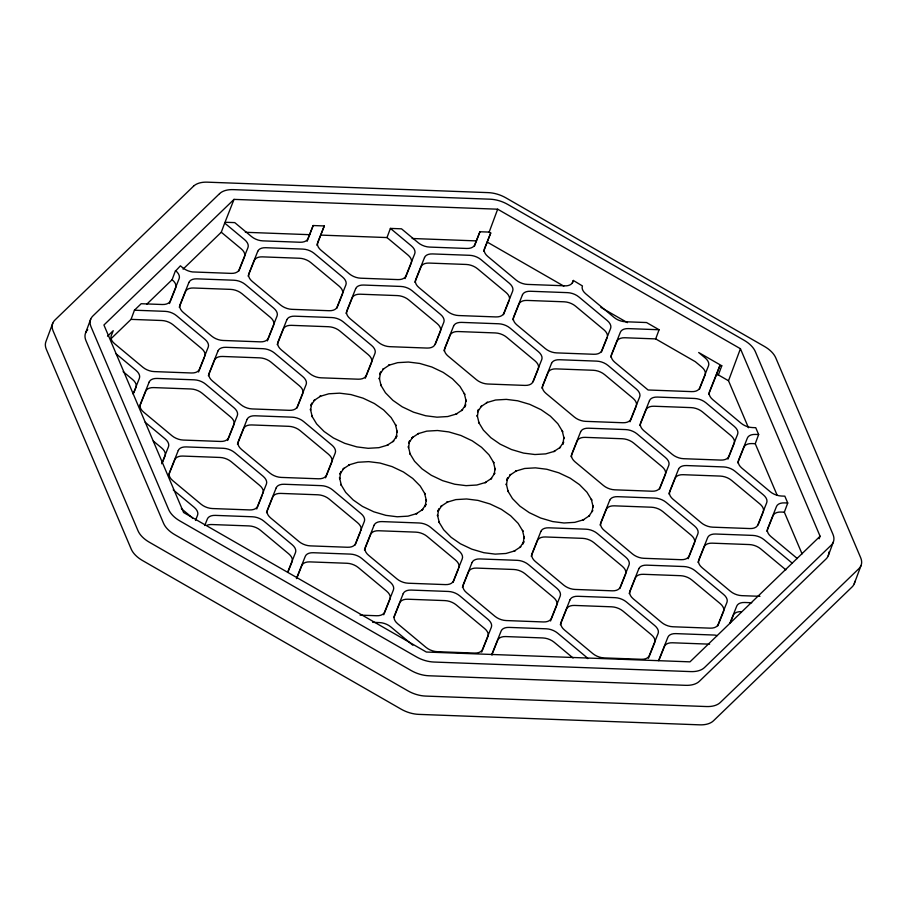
<?xml version="1.0" encoding="UTF-8"?>
<svg xmlns="http://www.w3.org/2000/svg" width="907" height="907" viewBox="0 0 907 907"><rect width="100%" height="100%" fill="white"/><g stroke="black" fill="none" stroke-linecap="round" stroke-linejoin="round"><path stroke-width="1.36" d="M494.145 474.338L495.086 468.477L495.256 469.701L493.385 461.946L493.918 462.921L489.054 454.895L481.56 447.31L472.264 440.847L460.926 435.485L448.852 431.925L437.503 430.508L426.743 431.142L417.594 433.829L418.626 433.444L411.869 437.911L412.798 437.095L408.762 443.024L409.647 440.655L408.513 447.673L408.343 446.448L410.213 454.203L409.681 453.228L414.544 461.255L422.027 468.851L431.324 475.302L442.673 480.676L454.736 484.236L466.096 485.653L476.855 485.018L485.993 482.331L484.973 482.717L491.719 478.25L490.8 479.055L494.837 473.137L494.202 474.248M52.765 323.209L45.951 341.52A24.206 14.297 20.4 0 0 46.336 349.308L131.209 549.086A24.206 14.297 20.4 0 0 142.467 560.503L401.121 709.161A24.206 14.297 20.4 0 0 418.819 714.376L699.728 724.84A24.206 14.297 20.4 0 0 713.48 720.793L852.104 586.931A24.206 14.297 20.4 0 0 854.813 581.353M85.598 332.892L90.7 319.162M110.847 338.878L131.05 319.366L134.451 310.205L141.175 303.72L162.308 304.514A12.108 7.143 20.4 0 0 170.255 300.909L179.121 278.698A12.108 7.143 20.4 0 0 175.765 270.796L180.414 265.83L182.749 267.758A12.108 7.143 20.4 0 0 192.454 271.941L231.149 273.381A12.108 7.143 20.4 0 0 239.097 269.787L247.962 247.566A12.108 7.143 20.4 0 0 244.595 239.663L224.687 223.077L234.029 199.381L497.671 209.2L740.429 348.719L820.087 536.218L819.134 538.781M146.855 304.106L172.092 279.73L175.505 270.569M183.055 269.152L221.285 232.226L224.687 223.077M307.144 241.251L313.164 225.537L324.287 225.945L316.849 245.219M405.066 278.619L411.325 262.939A12.108 7.143 20.4 0 0 407.957 255.026L386.994 237.566L390.395 228.405L401.518 228.825L418.252 242.759A12.108 7.143 20.4 0 0 429.555 247.078L466.754 248.461A12.108 7.143 20.4 0 0 474.701 244.867L479.939 231.75L489.168 232.09L490.721 232.986L483.68 251.25M474.44 246.148L479.939 231.75M489.168 232.09L497.671 209.2M572.351 283.075L573.326 280.456L582.419 285.943A12.108 7.143 20.4 0 0 585.775 293.845L614.107 317.45A12.108 7.143 20.4 0 0 625.411 321.758L646.555 322.541L659.083 329.751L655.682 338.901L624.923 337.755A12.108 7.143 20.4 0 0 616.975 341.349L610.717 357.029M716.428 374.863L719.829 365.702L721.779 365.782L718.367 374.931L716.428 374.863L708.639 394.398M748.456 427.719L728.514 380.759L740.429 348.719M777.072 495.052L755.248 443.693L758.649 434.544L755.746 427.696L752.436 427.571A12.108 7.143 20.4 0 1 741.132 423.263L712.8 399.658A12.108 7.143 20.4 0 1 709.444 391.756L719.829 365.702M802.071 553.905L784.34 512.172L787.741 503.011L784.838 496.163L781.528 496.038A12.108 7.143 20.4 0 1 770.224 491.73L741.892 468.137A12.108 7.143 20.4 0 1 738.536 460.223L747.391 438.013A12.108 7.143 20.4 0 1 755.35 434.419L758.649 434.544M828.216 555.798L833.318 542.069M854.235 583.791L861.049 565.48M133.125 393.978L139.372 378.298A12.108 7.143 20.4 0 0 136.016 370.396L116.017 353.73M133.885 392.686L135.971 387.459A12.108 7.143 20.4 0 0 132.615 379.545L123.137 371.655M169.462 303.539L175.72 287.859A12.108 7.143 20.4 0 0 172.364 279.946L172.092 279.73M139.508 406.869L145.766 391.189A12.108 7.143 20.4 0 1 153.714 387.595L190.901 388.978A12.108 7.143 20.4 0 1 202.216 393.298L230.537 416.891A12.108 7.143 20.4 0 1 233.904 424.793L227.646 440.473M179.257 307.269L185.516 291.589A12.108 7.143 20.4 0 1 193.463 287.995L230.65 289.378A12.108 7.143 20.4 0 1 241.965 293.687L270.286 317.291A12.108 7.143 20.4 0 1 273.642 325.194L267.395 340.873M161.684 463.76L168.464 446.777A12.108 7.143 20.4 0 0 165.108 438.863L145.177 422.265M162.455 462.457L165.063 455.926A12.108 7.143 20.4 0 0 161.707 448.024L153.306 441.029M198.554 372.006L204.29 357.63M238.824 271.102L244.55 256.726A12.108 7.143 20.4 0 0 241.194 248.824L221.285 232.226M168.6 475.347L174.858 459.668A12.108 7.143 20.4 0 1 182.806 456.062L219.993 457.457A12.108 7.143 20.4 0 1 231.308 461.765L259.629 485.358A12.108 7.143 20.4 0 1 262.996 493.272M208.349 375.736L214.608 360.056A12.108 7.143 20.4 0 1 222.555 356.462L259.742 357.857A12.108 7.143 20.4 0 1 271.046 362.165L299.378 385.758A12.108 7.143 20.4 0 1 302.734 393.672L296.997 408.037M248.087 276.136L254.345 260.456A12.108 7.143 20.4 0 1 262.293 256.862L299.491 258.246A12.108 7.143 20.4 0 1 310.795 262.565L339.127 286.159A12.108 7.143 20.4 0 1 342.483 294.061L336.746 308.437M195.481 520.459L197.556 515.244A12.108 7.143 20.4 0 0 194.2 507.342L173.214 489.859M313.164 225.537L307.938 238.654A12.108 7.143 20.4 0 1 299.979 242.248L262.792 240.865A12.108 7.143 20.4 0 1 251.488 236.557L234.754 222.612L225.526 222.272M204.744 525.516L207.352 518.985A12.108 7.143 20.4 0 1 215.299 515.38L252.497 516.775A12.108 7.143 20.4 0 1 263.801 521.083L292.133 544.676A12.108 7.143 20.4 0 1 295.489 552.59L287.666 572.192M324.287 225.945L317.722 242.384A12.108 7.143 20.4 0 0 321.089 250.298L349.41 273.891A12.108 7.143 20.4 0 0 360.725 278.2L397.912 279.594A12.108 7.143 20.4 0 0 405.86 276L414.726 253.779A12.108 7.143 20.4 0 0 411.37 245.876L390.395 228.405M237.441 444.215L243.7 428.535A12.108 7.143 20.4 0 1 251.647 424.941L288.834 426.324A12.108 7.143 20.4 0 1 300.138 430.632L328.47 454.237A12.108 7.143 20.4 0 1 331.826 462.139L325.568 477.819M277.179 344.615L283.438 328.935A12.108 7.143 20.4 0 1 291.385 325.341L328.583 326.724A12.108 7.143 20.4 0 1 339.887 331.032L368.219 354.637A12.108 7.143 20.4 0 1 371.575 362.539L365.317 378.219M256.738 508.952L262.474 494.576M266.533 512.682L272.78 497.002A12.108 7.143 20.4 0 1 280.739 493.408L317.926 494.791A12.108 7.143 20.4 0 1 329.23 499.111L357.562 522.704A12.108 7.143 20.4 0 1 360.918 530.606M346.02 313.482L352.279 297.802A12.108 7.143 20.4 0 1 360.226 294.208L397.413 295.591A12.108 7.143 20.4 0 1 408.728 299.9L437.049 323.504A12.108 7.143 20.4 0 1 440.417 331.406L435.201 344.479M287.916 572.192L292.088 561.739A12.108 7.143 20.4 0 0 288.721 553.837L260.4 530.232A12.108 7.143 20.4 0 0 249.085 525.924L211.898 524.541A12.108 7.143 20.4 0 0 206.785 525.391M296.419 578.53L305.285 556.32A12.108 7.143 20.4 0 1 313.232 552.726L350.419 554.109A12.108 7.143 20.4 0 1 361.734 558.429L390.055 582.022A12.108 7.143 20.4 0 1 393.411 589.924L384.557 612.146A12.108 7.143 20.4 0 1 376.609 615.74L360.079 615.116M296.657 578.541L301.872 565.48A12.108 7.143 20.4 0 1 309.82 561.887L347.018 563.27A12.108 7.143 20.4 0 1 358.322 567.578L386.654 591.171A12.108 7.143 20.4 0 1 390.01 599.085L383.752 614.765M414.862 282.349L421.109 266.669A12.108 7.143 20.4 0 1 429.068 263.075L466.255 264.459A12.108 7.143 20.4 0 1 477.558 268.778L505.891 292.371A12.108 7.143 20.4 0 1 509.553 298.414M355.181 544.982L360.396 531.921M490.721 232.986L484.497 248.597A12.108 7.143 20.4 0 0 487.853 256.511L516.174 280.104A12.108 7.143 20.4 0 0 527.489 284.413L566.172 285.852A12.108 7.143 20.4 0 0 572.6 282.281L573.326 280.456M364.455 550.027L370.714 534.348A12.108 7.143 20.4 0 1 378.661 530.754L415.86 532.137A12.108 7.143 20.4 0 1 427.163 536.445L455.495 560.05A12.108 7.143 20.4 0 1 458.851 567.952M443.954 350.816L450.201 335.137A12.108 7.143 20.4 0 1 458.16 331.543L495.347 332.937A12.108 7.143 20.4 0 1 506.65 337.245L534.983 360.839A12.108 7.143 20.4 0 1 538.339 368.752L533.123 381.813M503.51 314.65L509.246 300.274M394.069 617.191L399.806 602.815A12.108 7.143 20.4 0 1 407.753 599.221L444.952 600.604A12.108 7.143 20.4 0 1 456.255 604.924L484.587 628.517A12.108 7.143 20.4 0 1 487.943 636.419L481.685 652.099M512.784 319.695L519.042 304.015A12.108 7.143 20.4 0 1 526.99 300.421L564.188 301.804A12.108 7.143 20.4 0 1 575.492 306.113L603.824 329.717A12.108 7.143 20.4 0 1 607.475 335.749M453.115 582.328L458.33 569.256M462.389 587.362L468.647 571.682A12.108 7.143 20.4 0 1 476.594 568.088L513.781 569.483A12.108 7.143 20.4 0 1 525.096 573.791L553.417 597.384A12.108 7.143 20.4 0 1 556.773 605.298L550.526 620.978M541.876 388.162L548.134 372.482A12.108 7.143 20.4 0 1 556.082 368.888L593.28 370.271A12.108 7.143 20.4 0 1 604.584 374.591L632.916 398.184A12.108 7.143 20.4 0 1 636.272 406.087L630.014 421.766M601.443 351.995L607.18 337.619M492.002 654.537L497.739 640.161A12.108 7.143 20.4 0 1 505.687 636.567L542.874 637.95A12.108 7.143 20.4 0 1 554.177 642.258L573.065 657.994M531.219 556.24L537.477 540.561A12.108 7.143 20.4 0 1 545.424 536.967L582.623 538.35A12.108 7.143 20.4 0 1 593.926 542.658L622.259 566.263A12.108 7.143 20.4 0 1 625.615 574.165L619.878 588.541M570.968 456.64L577.226 440.961A12.108 7.143 20.4 0 1 585.174 437.355L622.372 438.75A12.108 7.143 20.4 0 1 633.676 443.058L662.008 466.652A12.108 7.143 20.4 0 1 665.364 474.565L659.627 488.941M560.311 624.708L566.569 609.028A12.108 7.143 20.4 0 1 574.516 605.434L611.715 606.817A12.108 7.143 20.4 0 1 623.018 611.125L651.351 634.73A12.108 7.143 20.4 0 1 654.707 642.632L648.448 658.312M600.06 525.108L606.318 509.428A12.108 7.143 20.4 0 1 614.266 505.834L651.453 507.217A12.108 7.143 20.4 0 1 662.768 511.525L691.089 535.13A12.108 7.143 20.4 0 1 694.456 543.032L688.198 558.712M639.809 425.508L646.067 409.828A12.108 7.143 20.4 0 1 654.015 406.234L691.202 407.617A12.108 7.143 20.4 0 1 702.517 411.925L730.838 435.53A12.108 7.143 20.4 0 1 734.194 443.432L727.947 459.112M699.376 389.33L705.102 374.965A12.108 7.143 20.4 0 0 701.746 367.052L695.272 361.655L655.682 338.901M629.152 593.575L635.41 577.895A12.108 7.143 20.4 0 1 643.358 574.301L680.545 575.684A12.108 7.143 20.4 0 1 691.86 580.004L720.181 603.597A12.108 7.143 20.4 0 1 723.548 611.511L717.811 625.875M668.901 493.975L675.159 478.295A12.108 7.143 20.4 0 1 683.107 474.701L720.294 476.084A12.108 7.143 20.4 0 1 731.598 480.404L759.93 503.997A12.108 7.143 20.4 0 1 763.286 511.899L758.071 524.972M659.038 659.434L667.903 637.213A12.108 7.143 20.4 0 1 675.851 633.619L714.546 635.059A12.108 7.143 20.4 0 1 717.165 635.603M658.765 660.738L664.502 646.374A12.108 7.143 20.4 0 1 672.45 642.78L709.637 644.163M697.993 562.453L704.251 546.774A12.108 7.143 20.4 0 1 712.199 543.168L749.386 544.563A12.108 7.143 20.4 0 1 760.69 548.871L785.87 569.845M737.731 462.842L743.989 447.162A12.108 7.143 20.4 0 1 751.937 443.568L755.248 443.693M729.965 623.075L736.745 606.091A12.108 7.143 20.4 0 1 744.692 602.486L751.733 602.758M730.214 623.075L733.332 615.241A12.108 7.143 20.4 0 1 741.291 611.647M766.823 531.321L773.081 515.641A12.108 7.143 20.4 0 1 781.029 512.047L784.34 512.172M234.029 199.381L103.931 325.012L183.599 512.512L426.347 652.031L689.989 661.849L820.087 536.218M107.525 336.214L113.239 330.692L111.21 335.783A12.108 7.143 20.4 0 0 114.577 343.685L142.898 367.278A12.108 7.143 20.4 0 0 154.213 371.598L191.4 372.981A12.108 7.143 20.4 0 0 199.347 369.387L208.213 347.177A12.108 7.143 20.4 0 0 204.857 339.263L176.525 315.67A12.108 7.143 20.4 0 0 165.221 311.35L134.451 310.205M245.355 232.283L309.763 234.686M320.885 235.106L386.994 237.566M412.118 238.496L476.526 240.899M659.083 329.751L628.324 328.606A12.108 7.143 20.4 0 0 620.377 332.2L611.511 354.41A12.108 7.143 20.4 0 0 614.867 362.324L648.086 389.987L691.701 391.62A12.108 7.143 20.4 0 0 699.648 388.015L708.514 365.804A12.108 7.143 20.4 0 0 705.147 357.902L698.673 352.506L721.779 365.782M131.05 319.366L161.82 320.511A12.108 7.143 20.4 0 1 173.124 324.819L201.456 348.424A12.108 7.143 20.4 0 1 204.812 356.326M787.741 503.011L784.442 502.886A12.108 7.143 20.4 0 0 776.483 506.48L767.628 528.702A12.108 7.143 20.4 0 0 770.984 536.604L797.298 558.531M759.964 596.318L741.779 595.65A12.108 7.143 20.4 0 1 730.475 591.33L702.143 567.737A12.108 7.143 20.4 0 1 698.787 559.823L707.653 537.613A12.108 7.143 20.4 0 1 715.6 534.019L752.787 535.402A12.108 7.143 20.4 0 1 764.102 539.722L792.423 563.315M372.63 622.327L379.511 622.587A12.108 7.143 20.4 0 1 390.826 626.896L412.855 645.251M487.32 242.135L563.848 286.124M600.853 307.394L627.44 322.665M718.367 374.931L728.514 380.759M181.355 508.623L190.799 516.491A12.108 7.143 20.4 0 1 192.715 518.441M491.968 655.081A12.108 7.143 20.4 0 1 492.274 653.221L501.14 631A12.108 7.143 20.4 0 1 509.088 627.406L546.275 628.8A12.108 7.143 20.4 0 1 557.59 633.109L585.911 656.702A12.108 7.143 20.4 0 1 587.838 658.652M87.741 329.751A24.206 14.297 20.4 0 0 85.972 340.681L163.543 523.26A24.206 14.297 20.4 0 0 174.813 534.688L411.2 670.556A24.206 14.297 20.4 0 0 428.898 675.772L685.624 685.329A24.206 14.297 20.4 0 0 699.388 681.282L826.073 558.95A24.206 14.297 20.4 0 0 828.817 552.068M311.713 403.309L310.579 410.338L310.409 409.114L312.28 416.869L311.759 415.882L316.622 423.909L324.105 431.505L333.402 437.968L344.739 443.33L356.814 446.89L368.163 448.307L378.933 447.673L388.071 444.986L387.04 445.371L393.797 440.904L392.867 441.709L396.903 435.791L396.03 438.16L397.153 431.131L397.323 432.367L395.452 424.601L395.985 425.587L391.121 417.56L383.638 409.964L374.342 403.513L362.993 398.139L350.93 394.579L339.581 393.162L328.81 393.797L319.672 396.484L320.693 396.098L313.947 400.565L314.865 399.76L310.829 405.678L311.713 403.309M340.805 471.776L339.672 478.805L339.501 477.581L341.372 485.336L340.839 484.361L345.703 492.388L353.197 499.972L362.494 506.435L373.831 511.809L385.906 515.357L397.255 516.775L408.014 516.151L417.163 513.453L416.132 513.85L422.889 509.371L421.959 510.188L425.995 504.269L425.122 506.639L426.245 499.61L426.415 500.834L424.544 493.079L425.077 494.054L420.213 486.027L412.73 478.442L403.434 471.98L392.085 466.606L380.022 463.046L368.673 461.64L357.902 462.264L348.764 464.962L349.785 464.565L343.039 469.044L343.957 468.227L339.921 474.146L340.805 471.776M380.555 372.176L379.421 379.205L379.251 377.981L381.121 385.736L380.589 384.761L385.452 392.788L392.935 400.372L402.232 406.835L413.581 412.197L425.655 415.757L437.004 417.175L447.763 416.54L456.901 413.853L455.881 414.238L462.627 409.771L461.708 410.588L465.745 404.658L464.86 407.028L465.994 400.01L466.164 401.234L464.293 393.479L464.826 394.454L459.962 386.427L452.48 378.831L443.172 372.38L431.834 367.006L419.76 363.446L408.411 362.04L397.651 362.664L388.502 365.351L389.534 364.965L382.777 369.432L383.706 368.627L379.67 374.546L380.555 372.176M438.727 509.122L437.605 516.151L437.435 514.927L439.305 522.681L438.773 521.695L443.636 529.722L451.119 537.318L460.416 543.781L471.765 549.143L483.828 552.703L495.177 554.12L505.947 553.485L515.085 550.798L514.065 551.184L520.811 546.717L519.892 547.522L523.929 541.604L523.044 543.973L524.178 536.944L524.348 538.18L522.477 530.414L523.01 531.4L518.146 523.373L510.652 515.777L501.356 509.326L490.018 503.952L477.944 500.392L466.595 498.975L455.836 499.61L446.686 502.297L447.718 501.911L440.961 506.378L441.89 505.573L437.854 511.491L438.727 509.122M478.477 409.522L477.343 416.551L477.173 415.315L479.055 423.081L478.522 422.095L483.386 430.122L490.868 437.718L500.165 444.169L511.514 449.543L523.577 453.103L534.926 454.52L545.697 453.885L554.835 451.198L553.803 451.584L560.56 447.117L559.642 447.922L563.678 442.004L562.793 444.373L563.927 437.344L564.097 438.569L562.215 430.814L562.748 431.8L557.884 423.773L550.402 416.177L541.105 409.715L529.756 404.352L517.693 400.792L506.344 399.375L495.573 400.01L486.435 402.697L487.467 402.311L480.71 406.778L481.628 405.973L477.592 411.891L478.477 409.522M507.569 477.989L506.435 485.018L506.265 483.794L508.147 491.549L507.614 490.574L512.478 498.601L519.96 506.185L529.257 512.648L540.606 518.01L552.669 521.57L564.018 522.988L574.789 522.353L583.927 519.666L582.895 520.051L589.652 515.584L588.734 516.4L592.759 510.482L592.135 511.593L593.019 505.823L593.189 507.047L591.307 499.292L591.84 500.267L586.976 492.24L579.494 484.644L570.197 478.193L558.848 472.819L546.785 469.259L535.436 467.853L524.665 468.477L515.527 471.164L516.548 470.778L509.802 475.245L510.72 474.44L506.684 480.359L507.569 477.989M149.167 382.04L140.302 404.25A12.108 7.143 20.4 0 0 143.669 412.152L171.99 435.757A12.108 7.143 20.4 0 0 183.305 440.065L220.492 441.448A12.108 7.143 20.4 0 0 228.439 437.854L237.305 415.644A12.108 7.143 20.4 0 0 233.949 407.742L205.617 384.137A12.108 7.143 20.4 0 0 194.313 379.829L157.115 378.446A12.108 7.143 20.4 0 0 149.167 382.04M188.917 282.44L180.051 304.65A12.108 7.143 20.4 0 0 183.407 312.552L211.739 336.157A12.108 7.143 20.4 0 0 223.043 340.465L260.241 341.848A12.108 7.143 20.4 0 0 268.189 338.254L277.054 316.044A12.108 7.143 20.4 0 0 273.687 308.131L245.366 284.537A12.108 7.143 20.4 0 0 234.051 280.229L196.864 278.846A12.108 7.143 20.4 0 0 188.917 282.44M178.26 450.507L169.394 472.717A12.108 7.143 20.4 0 0 172.761 480.631L201.082 504.224A12.108 7.143 20.4 0 0 212.397 508.544L249.584 509.927A12.108 7.143 20.4 0 0 257.531 506.333L266.397 484.111A12.108 7.143 20.4 0 0 263.041 476.209L234.709 452.616A12.108 7.143 20.4 0 0 223.405 448.296L186.207 446.913A12.108 7.143 20.4 0 0 178.26 450.507M218.009 350.907L209.143 373.117A12.108 7.143 20.4 0 0 212.499 381.031L240.831 404.624A12.108 7.143 20.4 0 0 252.135 408.932L289.333 410.327A12.108 7.143 20.4 0 0 297.281 406.733L306.147 384.511A12.108 7.143 20.4 0 0 302.779 376.609L274.458 353.004A12.108 7.143 20.4 0 0 263.143 348.696L225.956 347.313A12.108 7.143 20.4 0 0 218.009 350.907M257.758 251.307L248.892 273.517A12.108 7.143 20.4 0 0 252.248 281.419L280.58 305.024A12.108 7.143 20.4 0 0 291.884 309.332L329.071 310.716A12.108 7.143 20.4 0 0 337.03 307.122L345.884 284.911A12.108 7.143 20.4 0 0 342.529 277.009L314.196 253.404A12.108 7.143 20.4 0 0 302.893 249.096L265.706 247.713A12.108 7.143 20.4 0 0 257.758 251.307M247.101 419.374L238.235 441.596A12.108 7.143 20.4 0 0 241.591 449.498L269.923 473.091A12.108 7.143 20.4 0 0 281.227 477.411L318.425 478.794A12.108 7.143 20.4 0 0 326.373 475.2L335.239 452.99A12.108 7.143 20.4 0 0 331.871 445.076L303.55 421.483A12.108 7.143 20.4 0 0 292.235 417.175L255.048 415.78A12.108 7.143 20.4 0 0 247.101 419.374M286.839 319.774L277.984 341.984A12.108 7.143 20.4 0 0 281.34 349.898L309.672 373.491A12.108 7.143 20.4 0 0 320.976 377.811L358.163 379.194A12.108 7.143 20.4 0 0 366.111 375.6L374.976 353.379A12.108 7.143 20.4 0 0 371.621 345.476L343.288 321.883A12.108 7.143 20.4 0 0 331.985 317.563L294.798 316.18A12.108 7.143 20.4 0 0 286.839 319.774M276.193 487.853L267.327 510.063A12.108 7.143 20.4 0 0 270.683 517.965L299.015 541.57A12.108 7.143 20.4 0 0 310.319 545.878L347.517 547.261A12.108 7.143 20.4 0 0 355.465 543.667L364.331 521.457A12.108 7.143 20.4 0 0 360.963 513.555L332.642 489.95A12.108 7.143 20.4 0 0 321.327 485.642L284.14 484.259A12.108 7.143 20.4 0 0 276.193 487.853M355.68 288.641L346.814 310.863A12.108 7.143 20.4 0 0 350.181 318.765L378.502 342.37A12.108 7.143 20.4 0 0 389.817 346.678L427.004 348.061A12.108 7.143 20.4 0 0 434.952 344.467L443.818 322.257A12.108 7.143 20.4 0 0 440.462 314.344L412.129 290.75A12.108 7.143 20.4 0 0 400.826 286.442L363.628 285.047A12.108 7.143 20.4 0 0 355.68 288.641M424.521 257.52L415.655 279.73A12.108 7.143 20.4 0 0 419.011 287.632L447.344 311.237A12.108 7.143 20.4 0 0 458.647 315.545L495.846 316.928A12.108 7.143 20.4 0 0 503.793 313.334L512.659 291.124A12.108 7.143 20.4 0 0 509.292 283.222L480.971 259.617A12.108 7.143 20.4 0 0 469.656 255.309L432.469 253.926A12.108 7.143 20.4 0 0 424.521 257.52M374.115 525.187L365.249 547.409A12.108 7.143 20.4 0 0 368.616 555.311L396.937 578.904A12.108 7.143 20.4 0 0 408.252 583.224L445.439 584.607A12.108 7.143 20.4 0 0 453.387 581.013L462.253 558.803A12.108 7.143 20.4 0 0 458.897 550.889L430.564 527.296A12.108 7.143 20.4 0 0 419.261 522.988L382.062 521.593A12.108 7.143 20.4 0 0 374.115 525.187M453.613 325.987L444.747 348.197A12.108 7.143 20.4 0 0 448.103 356.111L476.436 379.704A12.108 7.143 20.4 0 0 487.739 384.012L524.938 385.407A12.108 7.143 20.4 0 0 532.885 381.813L541.751 359.591A12.108 7.143 20.4 0 0 538.384 351.689L510.063 328.096A12.108 7.143 20.4 0 0 498.748 323.776L461.561 322.393A12.108 7.143 20.4 0 0 453.613 325.987M403.207 593.666L394.341 615.876A12.108 7.143 20.4 0 0 397.708 623.778L426.029 647.383A12.108 7.143 20.4 0 0 437.344 651.691L474.531 653.074A12.108 7.143 20.4 0 0 482.479 649.48L491.345 627.27A12.108 7.143 20.4 0 0 487.989 619.368L459.656 595.763A12.108 7.143 20.4 0 0 448.353 591.455L411.154 590.072A12.108 7.143 20.4 0 0 403.207 593.666M522.443 294.854L513.589 317.076A12.108 7.143 20.4 0 0 516.945 324.978L545.266 348.571A12.108 7.143 20.4 0 0 556.581 352.891L593.768 354.274A12.108 7.143 20.4 0 0 601.715 350.68L610.581 328.47A12.108 7.143 20.4 0 0 607.225 320.556L578.893 296.963A12.108 7.143 20.4 0 0 567.589 292.644L530.391 291.26A12.108 7.143 20.4 0 0 522.443 294.854M472.048 562.533L463.182 584.743A12.108 7.143 20.4 0 0 466.538 592.656L494.871 616.25A12.108 7.143 20.4 0 0 506.174 620.558L543.372 621.953A12.108 7.143 20.4 0 0 551.32 618.359L560.186 596.137A12.108 7.143 20.4 0 0 556.819 588.235L528.498 564.63A12.108 7.143 20.4 0 0 517.183 560.322L479.996 558.939A12.108 7.143 20.4 0 0 472.048 562.533M551.535 363.333L542.669 385.543A12.108 7.143 20.4 0 0 546.037 393.445L574.358 417.05A12.108 7.143 20.4 0 0 585.673 421.358L622.86 422.741A12.108 7.143 20.4 0 0 630.807 419.147L639.673 396.937A12.108 7.143 20.4 0 0 636.317 389.035L607.985 365.43A12.108 7.143 20.4 0 0 596.681 361.122L559.483 359.739A12.108 7.143 20.4 0 0 551.535 363.333M540.889 531.4L532.024 553.621A12.108 7.143 20.4 0 0 535.379 561.524L563.712 585.117A12.108 7.143 20.4 0 0 575.015 589.437L612.202 590.82A12.108 7.143 20.4 0 0 620.161 587.226L629.016 565.016A12.108 7.143 20.4 0 0 625.66 557.102L597.328 533.509A12.108 7.143 20.4 0 0 586.024 529.189L548.837 527.806A12.108 7.143 20.4 0 0 540.889 531.4M580.627 431.8L571.761 454.01A12.108 7.143 20.4 0 0 575.129 461.924L603.45 485.517A12.108 7.143 20.4 0 0 614.765 489.825L651.952 491.22A12.108 7.143 20.4 0 0 659.899 487.626L668.765 465.404A12.108 7.143 20.4 0 0 665.409 457.502L637.077 433.909A12.108 7.143 20.4 0 0 625.773 429.589L588.575 428.206A12.108 7.143 20.4 0 0 580.627 431.8M569.97 599.878L561.116 622.089A12.108 7.143 20.4 0 0 564.471 629.991L592.804 653.596A12.108 7.143 20.4 0 0 604.107 657.904L641.294 659.287A12.108 7.143 20.4 0 0 649.242 655.693L658.108 633.483A12.108 7.143 20.4 0 0 654.752 625.581L626.42 601.976A12.108 7.143 20.4 0 0 615.116 597.668L577.929 596.284A12.108 7.143 20.4 0 0 569.97 599.878M609.719 500.267L600.853 522.489A12.108 7.143 20.4 0 0 604.221 530.391L632.542 553.996A12.108 7.143 20.4 0 0 643.857 558.304L681.044 559.687A12.108 7.143 20.4 0 0 688.991 556.093L697.857 533.883A12.108 7.143 20.4 0 0 694.501 525.969L666.169 502.376A12.108 7.143 20.4 0 0 654.865 498.068L617.667 496.673A12.108 7.143 20.4 0 0 609.719 500.267M649.469 400.667L640.603 422.889A12.108 7.143 20.4 0 0 643.959 430.791L672.291 454.384A12.108 7.143 20.4 0 0 683.595 458.704L720.793 460.087A12.108 7.143 20.4 0 0 728.74 456.493L737.606 434.283A12.108 7.143 20.4 0 0 734.239 426.369L705.918 402.776A12.108 7.143 20.4 0 0 694.603 398.456L657.416 397.073A12.108 7.143 20.4 0 0 649.469 400.667M638.811 568.746L629.946 590.956A12.108 7.143 20.4 0 0 633.313 598.869L661.634 622.463A12.108 7.143 20.4 0 0 672.949 626.771L710.136 628.154A12.108 7.143 20.4 0 0 718.083 624.56L726.949 602.35A12.108 7.143 20.4 0 0 723.593 594.448L695.261 570.843A12.108 7.143 20.4 0 0 683.957 566.535L646.759 565.152A12.108 7.143 20.4 0 0 638.811 568.746M678.561 469.146L669.695 491.356A12.108 7.143 20.4 0 0 673.051 499.258L701.383 522.863A12.108 7.143 20.4 0 0 712.687 527.171L749.885 528.554A12.108 7.143 20.4 0 0 757.833 524.96L766.698 502.75A12.108 7.143 20.4 0 0 763.331 494.848L735.01 471.243A12.108 7.143 20.4 0 0 723.695 466.935L686.508 465.552A12.108 7.143 20.4 0 0 678.561 469.146M193.52 186.207L54.896 320.069A24.206 14.297 20.4 0 0 53.139 330.998L138.011 530.776A24.206 14.297 20.4 0 0 149.281 542.193L407.935 690.851A24.206 14.297 20.4 0 0 425.621 696.077L706.53 706.542A24.206 14.297 20.4 0 0 720.294 702.494L858.906 568.632A24.206 14.297 20.4 0 0 860.664 557.692L775.791 357.914A24.206 14.297 20.4 0 0 764.533 346.497L505.879 197.839A24.206 14.297 20.4 0 0 488.181 192.624L207.272 182.16A24.206 14.297 20.4 0 0 193.52 186.207M219.528 193.679L92.843 316.021A24.206 14.297 20.4 0 0 91.085 326.951L168.657 509.53A24.206 14.297 20.4 0 0 179.915 520.958L416.313 656.827A24.206 14.297 20.4 0 0 434 662.042L690.737 671.599A24.206 14.297 20.4 0 0 704.49 667.552L831.175 545.209A24.206 14.297 20.4 0 0 832.943 534.28L755.372 351.701A24.206 14.297 20.4 0 0 744.103 340.272L507.716 204.404A24.206 14.297 20.4 0 0 490.018 199.189L233.292 189.631A24.206 14.297 20.4 0 0 219.528 193.679"/></g></svg>
